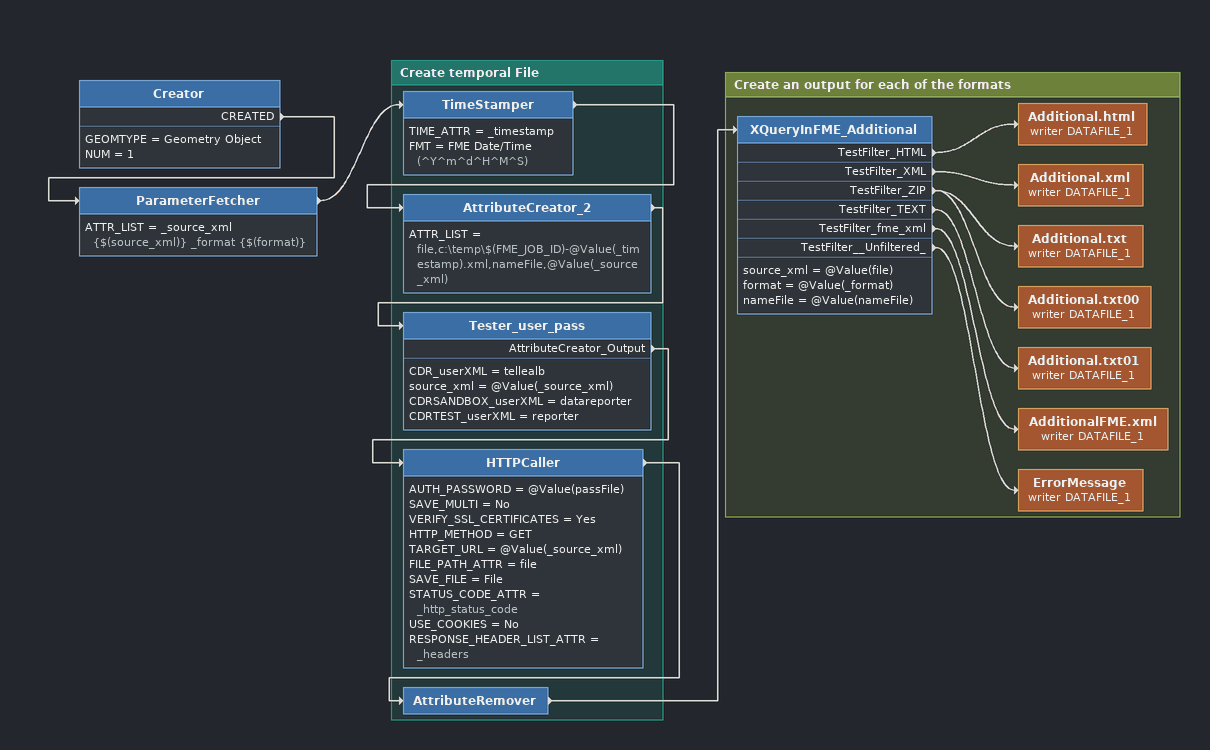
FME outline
Creator
    GEOMTYPE = Geometry Object
    NUM = 1
    CREATED -> ParameterFetcher
ParameterFetcher
    ATTR_LIST = _source_xml {$(source_xml)} _format {$(format)}
    -> TimeStamper

Bookmark: Create temporal File
TimeStamper
    TIME_ATTR = _timestamp
    FMT = FME Date/Time (^Y^m^d^H^M^S)
    -> AttributeCreator_2
AttributeCreator_2
    ATTR_LIST = file,c:\temp\$(FME_JOB_ID)-@Value(_timestamp).xml,nameFile,@Value(_source_xml)
    -> Tester_user_pass
Tester_user_pass
    CDR_userXML = tellealb
    source_xml = @Value(_source_xml)
    CDRSANDBOX_userXML = datareporter
    CDRTEST_userXML = reporter
    AttributeCreator_Output -> HTTPCaller
HTTPCaller
    AUTH_PASSWORD = @Value(passFile)
    SAVE_MULTI = No
    VERIFY_SSL_CERTIFICATES = Yes
    HTTP_METHOD = GET
    TARGET_URL = @Value(_source_xml)
    FILE_PATH_ATTR = file
    SAVE_FILE = File
    STATUS_CODE_ATTR = _http_status_code
    USE_COOKIES = No
    RESPONSE_HEADER_LIST_ATTR = _headers
    -> AttributeRemover
AttributeRemover
    -> XQueryInFME_Additional

Bookmark: Create an output for each of the formats
XQueryInFME_Additional
    source_xml = @Value(file)
    format = @Value(_format)
    nameFile = @Value(nameFile)
    TestFilter_HTML -> Additional.html (writer DATAFILE_1)
    TestFilter_XML -> Additional.xml (writer DATAFILE_1)
    TestFilter_ZIP -> Additional.txt (writer DATAFILE_1)
    TestFilter_ZIP -> Additional.txt00 (writer DATAFILE_1)
    TestFilter_TEXT -> Additional.txt01 (writer DATAFILE_1)
    TestFilter_fme_xml -> AdditionalFME.xml (writer DATAFILE_1)
    TestFilter__Unfiltered_ -> ErrorMessage (writer DATAFILE_1)
Additional.html (writer DATAFILE_1)
Additional.xml (writer DATAFILE_1)
Additional.txt (writer DATAFILE_1)
Additional.txt00 (writer DATAFILE_1)
Additional.txt01 (writer DATAFILE_1)
AdditionalFME.xml (writer DATAFILE_1)
ErrorMessage (writer DATAFILE_1)
